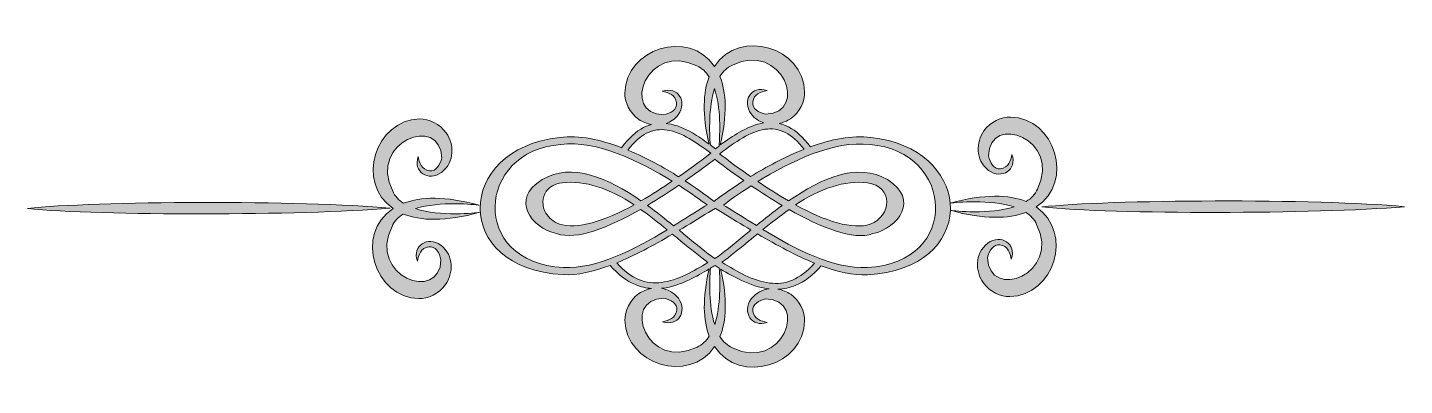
# Model space of a CAD drawing. Header units: inches. Extents: x -546 to 1141, y 201 to 640.
import ezdxf

# ---------------------------------------------------------------- set-up
doc = ezdxf.new("R2010")
doc.units = ezdxf.units.IN
doc.header["$MEASUREMENT"] = 0
doc.layers.add('图层 1', color=7, linetype='Continuous')

# ---------------------------------------------------------------- blocks, each defined once
blk = doc.blocks.new('block 2')
at = {"layer": '图层 1', "true_color": 0xffffff}
h = blk.add_hatch(color=7, dxfattribs=at)
h.dxf.hatch_style = 2
edge = h.paths.add_edge_path()
edge.add_spline(control_points=[(689.8, 419.9), (737.4, 451), (712.6, 529.3), (658.3, 530.2), (647.3, 530.4), (633.5, 524.6), (625.6, 513.1), (616.2, 499.2), (614.7, 478), (631.4, 464.8), (647.7, 453.3), (666.7, 465.2), (660.1, 484.3), (658.6, 476.7), (656.1, 468), (646, 466.8), (638.1, 465.8), (633, 474), (631.2, 482.5), (632.4, 536.4), (721.7, 502.6), (691.2, 441.9), (688.6, 435.4), (683.6, 430.4), (677.4, 426.6), (656.6, 434.9), (626.2, 436.2), (584.4, 424.7), (581, 462), (548, 498.4), (487.2, 505.1), (464.2, 508.2), (438.3, 502.7), (413.1, 493.5), (404.3, 505.4), (395.4, 513.5), (386.3, 518.1), (382.5, 520.1), (378.6, 521.3), (374.7, 522.2), (379.8, 523.3), (384.6, 525.3), (388.8, 528.1), (400.3, 536), (406.2, 549.7), (406, 560.8), (405, 615.1), (326.8, 639.9), (295.6, 592.3), (264, 638.7), (186.8, 613.8), (185.8, 559.9), (185.6, 548.8), (191.5, 535.1), (203, 527.2), (207.5, 524.1), (213, 522), (218.6, 520.9), (215.3, 520.1), (212, 518.9), (208.7, 517.3), (199.6, 512.6), (190.7, 504.6), (181.9, 492.6), (156.3, 502.4), (129.7, 508.3), (106.1, 505.2), (-22.8, 491.1), (-26.5, 343.5), (110.2, 337), (127.9, 336.1), (147.3, 340.5), (167.9, 348.3), (178, 336.7), (188.2, 329), (198.7, 324.7), (205.3, 321.9), (211.9, 320.5), (218.6, 320), (213, 319), (207.7, 316.9), (203.1, 313.8), (191.6, 305.9), (185.8, 292.2), (186, 281.1), (186.9, 227.2), (264.2, 202.3), (295.8, 248.7), (326.9, 201.1), (405.2, 225.9), (406.1, 280.2), (406.3, 291.3), (400.5, 305), (389, 312.9), (384.4, 316), (378.9, 318.1), (373.3, 319.2), (380.6, 319.5), (387.9, 320.8), (395.2, 323.9), (405.7, 328.3), (416.1, 336.1), (426.3, 347.9), (446.5, 340.3), (465.6, 336.1), (483.1, 336.9), (550, 340.1), (583.2, 377.2), (584.6, 415.8), (626, 404.3), (656.2, 405.3), (677.1, 413.3), (683, 409.5), (687.8, 404.7), (690.3, 398.4), (720.8, 337.8), (631.5, 303.9), (630.2, 357.8), (632.1, 366.3), (637.2, 374.5), (645.1, 373.5), (655.2, 372.3), (657.6, 363.6), (659.2, 356), (665.8, 375.1), (646.8, 387.1), (630.4, 375.6), (613.8, 362.3), (615.2, 341.1), (624.8, 327.2), (632.6, 315.7), (646.3, 309.9), (657.4, 310.1), (711.3, 311), (736.2, 388.3), (689.8, 419.9)], knot_values=[0, 0, 0, 0, 1, 1, 1, 2, 2, 2, 3, 3, 3, 4, 4, 4, 5, 5, 5, 6, 6, 6, 7, 7, 7, 8, 8, 8, 9, 9, 9, 10, 10, 10, 11, 11, 11, 12, 12, 12, 13, 13, 13, 14, 14, 14, 15, 15, 15, 16, 16, 16, 17, 17, 17, 18, 18, 18, 19, 19, 19, 20, 20, 20, 21, 21, 21, 22, 22, 22, 23, 23, 23, 24, 24, 24, 25, 25, 25, 26, 26, 26, 27, 27, 27, 28, 28, 28, 29, 29, 29, 30, 30, 30, 31, 31, 31, 32, 32, 32, 33, 33, 33, 34, 34, 34, 35, 35, 35, 36, 36, 36, 37, 37, 37, 38, 38, 38, 39, 39, 39, 40, 40, 40, 41, 41, 41, 42, 42, 42, 43, 43, 43, 44, 44, 44, 45, 45, 45, 45], degree=3, periodic=1)
edge = h.paths.add_edge_path()
edge.add_spline(control_points=[(382.7, 511.1), (390.2, 507.2), (397.8, 500.5), (405.4, 490.6), (381.5, 481.1), (358.7, 468.7), (339.9, 457.3), (322.9, 469), (309.3, 479.3), (301.8, 485.1), (301.9, 485.1), (302, 485.1), (302.1, 485.2), (311.6, 492.4), (321, 499.3), (330.3, 504.6), (339.4, 509.9), (348.4, 513.7), (357.2, 515.1), (365.8, 516.4), (374.3, 515.4), (382.7, 511.1)], knot_values=[0, 0, 0, 0, 1, 1, 1, 2, 2, 2, 3, 3, 3, 4, 4, 4, 5, 5, 5, 6, 6, 6, 7, 7, 7, 7], degree=3, periodic=1)
edge = h.paths.add_edge_path()
edge.add_spline(control_points=[(259.7, 451.9), (275.9, 463.2), (288.9, 472.9), (296, 478.4), (303, 473), (315.8, 463.4), (331.8, 452.2), (312.7, 440.1), (299.1, 429.9), (295.1, 426.8), (290.8, 430.2), (277.9, 440.1), (259.7, 451.9)], knot_values=[0, 0, 0, 0, 1, 1, 1, 2, 2, 2, 3, 3, 3, 4, 4, 4, 4], degree=3, periodic=1)
edge = h.paths.add_edge_path()
edge.add_spline(control_points=[(286.5, 422.4), (286.5, 422.4), (283.8, 420.8), (283.8, 420.8), (272.3, 413.7), (259.4, 405.4), (245.6, 396.8), (235.3, 405.2), (224.6, 413.8), (213.5, 421.9), (227, 429.9), (240.1, 438.4), (252, 446.5), (267.7, 436.4), (280.1, 427.3), (286.5, 422.4)], knot_values=[0, 0, 0, 0, 1, 1, 1, 2, 2, 2, 3, 3, 3, 4, 4, 4, 5, 5, 5, 5], degree=3, periodic=1)
edge = h.paths.add_edge_path()
edge.add_spline(control_points=[(340.7, 446), (352.4, 438.1), (365.3, 429.7), (378.6, 421.8), (367.6, 413.8), (357.2, 405.4), (347, 397.2), (333.5, 405.5), (320.8, 413.8), (309.4, 420.7), (309.4, 420.7), (306.8, 422.3), (306.8, 422.3), (313.1, 427.2), (325.3, 436.1), (340.7, 446)], knot_values=[0, 0, 0, 0, 1, 1, 1, 2, 2, 2, 3, 3, 3, 4, 4, 4, 5, 5, 5, 5], degree=3, periodic=1)
edge = h.paths.add_edge_path()
edge.add_spline(control_points=[(317.6, 593.7), (378.3, 624.2), (412.1, 534.9), (358.3, 533.7), (349.7, 535.5), (341.5, 540.6), (342.5, 548.5), (343.7, 558.6), (352.4, 561), (360, 562.6), (340.9, 569.2), (329, 550.2), (340.5, 533.9), (345, 528.2), (350.4, 524.8), (356.2, 522.9), (356.1, 522.9), (356.1, 522.9), (356, 522.9), (346.1, 521.3), (336.2, 517.2), (326.3, 511.5), (318.8, 507.2), (310.3, 501.9), (302.7, 495.9), (311.6, 533.1), (310, 560.6), (302.3, 579.9), (306.2, 586.1), (311.1, 591.1), (317.6, 593.7)], knot_values=[0, 0, 0, 0, 1, 1, 1, 2, 2, 2, 3, 3, 3, 4, 4, 4, 5, 5, 5, 6, 6, 6, 7, 7, 7, 8, 8, 8, 9, 9, 9, 10, 10, 10, 10], degree=3, periodic=1)
edge = h.paths.add_edge_path()
edge.add_spline(control_points=[(295.7, 565.1), (303.5, 541.4), (302.5, 510), (301.2, 494.6), (299.8, 493.5), (298.4, 492.4), (297, 491.2), (294.9, 492.8), (292.7, 494.4), (290.6, 496), (289.3, 511.2), (288.3, 541.7), (295.7, 565.1)], knot_values=[0, 0, 0, 0, 1, 1, 1, 2, 2, 2, 3, 3, 3, 4, 4, 4, 4], degree=3, periodic=1)
edge = h.paths.add_edge_path()
edge.add_spline(control_points=[(274.2, 592.8), (280.4, 590.2), (285.2, 585.5), (289.1, 579.5), (281.7, 560.4), (280.4, 533.4), (289, 497.1), (282.2, 502), (275.5, 506.7), (268.7, 510.6), (258.8, 516.3), (248.9, 520.5), (239, 522), (238.1, 522.2), (237.2, 522.2), (236.3, 522.3), (241.8, 524.2), (247, 527.5), (251.3, 532.9), (262.8, 549.3), (250.8, 568.3), (231.7, 561.7), (239.4, 560.1), (248, 557.7), (249.2, 547.6), (250.2, 539.7), (242, 534.6), (233.5, 532.7), (179.7, 534), (213.5, 623.3), (274.2, 592.8)], knot_values=[0, 0, 0, 0, 1, 1, 1, 2, 2, 2, 3, 3, 3, 4, 4, 4, 5, 5, 5, 6, 6, 6, 7, 7, 7, 8, 8, 8, 9, 9, 9, 10, 10, 10, 10], degree=3, periodic=1)
edge = h.paths.add_edge_path()
edge.add_spline(control_points=[(212.3, 510.2), (220.8, 514.5), (229.2, 515.5), (237.8, 514.2), (246.6, 512.9), (255.6, 509), (264.7, 503.8), (273.4, 498.8), (282.2, 492.4), (291.1, 485.7), (283.7, 480), (269.4, 469.3), (251.7, 457), (233.9, 468.2), (212.2, 480.2), (189.5, 489.6), (197.1, 499.5), (204.7, 506.3), (212.3, 510.2)], knot_values=[0, 0, 0, 0, 1, 1, 1, 2, 2, 2, 3, 3, 3, 4, 4, 4, 5, 5, 5, 6, 6, 6, 6], degree=3, periodic=1)
edge = h.paths.add_edge_path()
edge.add_spline(control_points=[(110.6, 345.8), (-5.2, 351.3), (4, 489.2), (107.3, 496.5), (150.8, 502.3), (205.4, 475.4), (243.8, 451.6), (232, 443.6), (219, 435.2), (205.6, 427.4), (165.1, 455.5), (121.2, 475), (84.4, 453.5), (45.3, 429.6), (70.7, 394), (102.3, 387.3), (126.6, 378.6), (166.9, 395.2), (205.1, 417), (216.4, 409), (227.2, 400.4), (237.6, 392), (197.7, 367.7), (151.5, 343.8), (110.6, 345.8)], knot_values=[0, 0, 0, 0, 1, 1, 1, 2, 2, 2, 3, 3, 3, 4, 4, 4, 5, 5, 5, 6, 6, 6, 7, 7, 7, 8, 8, 8, 8], degree=3, periodic=1)
edge = h.paths.add_edge_path()
edge.add_spline(control_points=[(197.1, 422.6), (162, 402.8), (126.2, 391.6), (105.6, 399), (98.1, 401.7), (92.6, 406.6), (89.2, 412.3), (84.2, 420.9), (84, 431.4), (89.6, 439.1), (93.4, 444.4), (99.8, 448.4), (109.1, 449.6), (136.2, 453), (168.1, 442.2), (197.1, 422.6)], knot_values=[0, 0, 0, 0, 1, 1, 1, 2, 2, 2, 3, 3, 3, 4, 4, 4, 5, 5, 5, 5], degree=3, periodic=1)
edge = h.paths.add_edge_path()
edge.add_spline(control_points=[(202.7, 331.1), (193.8, 334.8), (184.9, 341.4), (175.9, 351.4), (197.6, 360.4), (220.6, 372.7), (244.2, 386.6), (247.7, 383.8), (251.3, 380.9), (254.6, 378.1), (266.7, 368.1), (277.8, 359), (287.6, 351.9), (278.5, 346.4), (269.5, 341.1), (260.6, 336.9), (250.5, 332.1), (240.6, 328.6), (230.9, 327.4), (221.4, 326.2), (212, 327.1), (202.7, 331.1)], knot_values=[0, 0, 0, 0, 1, 1, 1, 2, 2, 2, 3, 3, 3, 4, 4, 4, 5, 5, 5, 6, 6, 6, 7, 7, 7, 7], degree=3, periodic=1)
edge = h.paths.add_edge_path()
edge.add_spline(control_points=[(274.3, 248.2), (213.6, 217.7), (179.8, 307), (233.7, 308.3), (242.2, 306.4), (250.4, 301.3), (249.4, 293.4), (248.2, 283.3), (239.5, 280.9), (231.9, 279.3), (251, 272.7), (262.9, 291.7), (251.4, 308.1), (245.6, 315.4), (238.2, 319.1), (230.6, 320.2), (231.1, 320.3), (231.7, 320.3), (232.2, 320.3), (243.2, 321.7), (254.1, 325.5), (265, 330.7), (273.1, 334.5), (281.1, 339.1), (289.2, 344), (280.5, 307.7), (281.9, 280.6), (289.2, 261.5), (285.4, 255.5), (280.6, 250.8), (274.3, 248.2)], knot_values=[0, 0, 0, 0, 1, 1, 1, 2, 2, 2, 3, 3, 3, 4, 4, 4, 5, 5, 5, 6, 6, 6, 7, 7, 7, 8, 8, 8, 9, 9, 9, 10, 10, 10, 10], degree=3, periodic=1)
edge = h.paths.add_edge_path()
edge.add_spline(control_points=[(260.2, 384.9), (257.7, 387), (254.9, 389.2), (252.3, 391.4), (264.2, 398.4), (276.3, 405.8), (288.4, 413.3), (291.1, 414.9), (293.8, 416.6), (296.5, 418.2), (296.5, 418.2), (296.6, 418.3), (296.6, 418.3), (296.6, 418.2), (296.7, 418.2), (296.8, 418.1), (299.5, 416.5), (302.2, 414.8), (304.9, 413.2), (316.8, 405.9), (328.6, 398.6), (340.3, 391.7), (337.5, 389.4), (334.6, 387), (331.9, 384.8), (318.5, 373.7), (306.2, 363.6), (296.1, 356.6), (296.1, 356.6), (296.1, 356.6), (296.1, 356.6), (296.1, 356.6), (296, 356.6), (296, 356.6), (296, 356.7), (296, 356.7), (296, 356.7), (285.8, 363.7), (273.6, 373.8), (260.2, 384.9)], knot_values=[0, 0, 0, 0, 1, 1, 1, 2, 2, 2, 3, 3, 3, 4, 4, 4, 5, 5, 5, 6, 6, 6, 7, 7, 7, 8, 8, 8, 9, 9, 9, 10, 10, 10, 11, 11, 11, 12, 12, 12, 13, 13, 13, 13], degree=3, periodic=1)
edge = h.paths.add_edge_path()
edge.add_spline(control_points=[(295.9, 275.9), (288.5, 299.2), (289.4, 329.6), (290.7, 344.9), (292.6, 346.1), (294.5, 347.1), (296.4, 348.3), (298, 347.1), (299.7, 346), (301.5, 344.9), (302.7, 329), (303.4, 298.8), (295.9, 275.9)], knot_values=[0, 0, 0, 0, 1, 1, 1, 2, 2, 2, 3, 3, 3, 4, 4, 4, 4], degree=3, periodic=1)
edge = h.paths.add_edge_path()
edge.add_spline(control_points=[(317.8, 247.3), (311.3, 249.9), (306.3, 254.9), (302.4, 261.1), (310.1, 280.1), (311.7, 307.2), (303.2, 343.7), (311.5, 338.4), (320.6, 333.8), (328.8, 329.9), (339.7, 324.8), (350.6, 321), (361.6, 319.6), (361.9, 319.5), (362.3, 319.5), (362.6, 319.5), (354.6, 318.5), (346.8, 314.8), (340.6, 307.2), (329.1, 290.8), (341.1, 271.8), (360.2, 278.4), (352.6, 280), (343.9, 282.4), (342.7, 292.5), (341.7, 300.4), (349.9, 305.5), (358.4, 307.3), (412.3, 306.1), (378.4, 216.8), (317.8, 247.3)], knot_values=[0, 0, 0, 0, 1, 1, 1, 2, 2, 2, 3, 3, 3, 4, 4, 4, 5, 5, 5, 6, 6, 6, 7, 7, 7, 8, 8, 8, 9, 9, 9, 10, 10, 10, 10], degree=3, periodic=1)
edge = h.paths.add_edge_path()
edge.add_spline(control_points=[(391.1, 330.3), (381.8, 326.4), (372.4, 325.4), (363, 326.7), (353.2, 327.9), (343.3, 331.4), (333.2, 336.1), (323.8, 340.5), (314.4, 346.1), (304.8, 352.1), (314.5, 359.1), (325.5, 368.1), (337.5, 378), (341, 380.9), (344.8, 384), (348.4, 386.9), (372.6, 372.7), (396, 360.1), (418.2, 351), (409.2, 340.8), (400.2, 334.1), (391.1, 330.3)], knot_values=[0, 0, 0, 0, 1, 1, 1, 2, 2, 2, 3, 3, 3, 4, 4, 4, 5, 5, 5, 6, 6, 6, 7, 7, 7, 7], degree=3, periodic=1)
edge = h.paths.add_edge_path()
edge.add_spline(control_points=[(482.7, 345.7), (441.6, 343.7), (395.1, 367.9), (355, 392.3), (365.3, 400.6), (375.9, 409), (387, 416.9), (425.2, 395.1), (465.5, 378.5), (489.8, 387.2), (521.4, 393.9), (546.8, 429.5), (507.7, 453.4), (470.9, 474.9), (427, 455.4), (386.5, 427.3), (373.3, 435), (360.5, 443.3), (348.8, 451.2), (387.3, 475), (442.3, 502.2), (486, 496.4), (589.3, 489.1), (598.5, 351.3), (482.7, 345.7)], knot_values=[0, 0, 0, 0, 1, 1, 1, 2, 2, 2, 3, 3, 3, 4, 4, 4, 5, 5, 5, 6, 6, 6, 7, 7, 7, 8, 8, 8, 8], degree=3, periodic=1)
edge = h.paths.add_edge_path()
edge.add_spline(control_points=[(395, 422.5), (424, 442.2), (455.9, 453), (483, 449.5), (514.8, 445.4), (513.1, 408.7), (486.5, 398.9), (465.9, 391.5), (430.1, 402.7), (395, 422.5)], knot_values=[0, 0, 0, 0, 1, 1, 1, 2, 2, 2, 3, 3, 3, 3], degree=3, periodic=1)
edge = h.paths.add_edge_path()
edge.add_spline(control_points=[(584.6, 415.8), (584.7, 418.7), (584.6, 421.7), (584.4, 424.6), (592, 425.7), (633.3, 429.7), (662.7, 420), (632.5, 410.5), (590.4, 414.8), (584.6, 415.8)], knot_values=[0, 0, 0, 0, 1, 1, 1, 2, 2, 2, 3, 3, 3, 3], degree=3, periodic=1)
h = blk.add_hatch(color=7, dxfattribs=at)
h.dxf.hatch_style = 2
edge = h.paths.add_edge_path()
edge.add_spline(control_points=[(-85.6, 411.3), (-64.6, 402.9), (-34, 401.6), (8.3, 413.4), (3, 412.4), (-40.4, 407.9), (-70.8, 417.9), (-40.5, 427.5), (2.1, 422.9), (7.4, 422), (-34.1, 433.5), (-64.3, 432.5), (-85.2, 424.5), (-91.2, 428.3), (-95.9, 433.2), (-98.5, 439.4), (-129, 500.1), (-39.7, 533.9), (-38.5, 480.1), (-40.3, 471.5), (-45.4, 463.3), (-53.3, 464.3), (-63.4, 465.6), (-65.8, 474.2), (-67.4, 481.8), (-74, 462.7), (-55, 450.8), (-38.7, 462.3), (-22, 475.5), (-23.4, 496.7), (-32.9, 510.6), (-40.8, 522.1), (-54.5, 528), (-65.6, 527.8), (-119.6, 526.8), (-144.4, 449.5), (-98, 418), (-145.6, 386.8), (-120.8, 308.6), (-66.5, 307.6), (-55.5, 307.4), (-41.7, 313.3), (-33.9, 324.8), (-24.4, 338.7), (-22.9, 359.9), (-39.6, 373.1), (-55.9, 384.6), (-74.9, 372.7), (-68.3, 353.6), (-66.8, 361.2), (-64.3, 369.8), (-54.2, 371.1), (-46.3, 372.1), (-41.2, 363.9), (-39.4, 355.3), (-40.6, 301.5), (-129.9, 335.3), (-99.4, 396), (-96.8, 402.4), (-91.8, 407.4), (-85.6, 411.3)], knot_values=[0, 0, 0, 0, 1, 1, 1, 2, 2, 2, 3, 3, 3, 4, 4, 4, 5, 5, 5, 6, 6, 6, 7, 7, 7, 8, 8, 8, 9, 9, 9, 10, 10, 10, 11, 11, 11, 12, 12, 12, 13, 13, 13, 14, 14, 14, 15, 15, 15, 16, 16, 16, 17, 17, 17, 18, 18, 18, 19, 19, 19, 20, 20, 20, 20], degree=3, periodic=1)
h = blk.add_hatch(color=7, dxfattribs=at)
h.dxf.hatch_style = 2
edge = h.paths.add_edge_path()
edge.add_spline(control_points=[(-545.9, 418.1), (-457.8, 409), (-210, 409.4), (-101.6, 418.4), (-206.6, 428.5), (-466.8, 427.1), (-545.9, 418.1)], knot_values=[0, 0, 0, 0, 1, 1, 1, 2, 2, 2, 2], degree=3, periodic=1)
h = blk.add_hatch(color=7, dxfattribs=at)
h.dxf.hatch_style = 2
edge = h.paths.add_edge_path()
edge.add_spline(control_points=[(696.6, 419.9), (784.7, 410.8), (1032.5, 411.2), (1140.9, 420.2), (1035.8, 430.4), (775.7, 429), (696.6, 419.9)], knot_values=[0, 0, 0, 0, 1, 1, 1, 2, 2, 2, 2], degree=3, periodic=1)
at = {"layer": '图层 1', "lineweight": 0}
for points, knots in [([(689.8, 419.9), (737.4, 451), (712.6, 529.3), (658.3, 530.2), (647.3, 530.4), (633.5, 524.6), (625.6, 513.1), (616.2, 499.2), (614.7, 478), (631.4, 464.8), (647.7, 453.3), (666.7, 465.2), (660.1, 484.3), (658.6, 476.7), (656.1, 468), (646, 466.8), (638.1, 465.8), (633, 474), (631.2, 482.5), (632.4, 536.4), (721.7, 502.6), (691.2, 441.9), (688.6, 435.4), (683.6, 430.4), (677.4, 426.6), (656.6, 434.9), (626.2, 436.2), (584.4, 424.7), (581, 462), (548, 498.4), (487.2, 505.1), (464.2, 508.2), (438.3, 502.7), (413.1, 493.5), (404.3, 505.4), (395.4, 513.5), (386.3, 518.1), (382.5, 520.1), (378.6, 521.3), (374.7, 522.2), (379.8, 523.3), (384.6, 525.3), (388.8, 528.1), (400.3, 536), (406.2, 549.7), (406, 560.8), (405, 615.1), (326.8, 639.9), (295.6, 592.3), (264, 638.7), (186.8, 613.8), (185.8, 559.9), (185.6, 548.8), (191.5, 535.1), (203, 527.2), (207.5, 524.1), (213, 522), (218.6, 520.9), (215.3, 520.1), (212, 518.9), (208.7, 517.3), (199.6, 512.6), (190.7, 504.6), (181.9, 492.6), (156.3, 502.4), (129.7, 508.3), (106.1, 505.2), (-22.8, 491.1), (-26.5, 343.5), (110.2, 337), (127.9, 336.1), (147.3, 340.5), (167.9, 348.3), (178, 336.7), (188.2, 329), (198.7, 324.7), (205.3, 321.9), (211.9, 320.5), (218.6, 320), (213, 319), (207.7, 316.9), (203.1, 313.8), (191.6, 305.9), (185.8, 292.2), (186, 281.1), (186.9, 227.2), (264.2, 202.3), (295.8, 248.7), (326.9, 201.1), (405.2, 225.9), (406.1, 280.2), (406.3, 291.3), (400.5, 305), (389, 312.9), (384.4, 316), (378.9, 318.1), (373.3, 319.2), (380.6, 319.5), (387.9, 320.8), (395.2, 323.9), (405.7, 328.3), (416.1, 336.1), (426.3, 347.9), (446.5, 340.3), (465.6, 336.1), (483.1, 336.9), (550, 340.1), (583.2, 377.2), (584.6, 415.8), (626, 404.3), (656.2, 405.3), (677.1, 413.3), (683, 409.5), (687.8, 404.7), (690.3, 398.4), (720.8, 337.8), (631.5, 303.9), (630.2, 357.8), (632.1, 366.3), (637.2, 374.5), (645.1, 373.5), (655.2, 372.3), (657.6, 363.6), (659.2, 356), (665.8, 375.1), (646.8, 387.1), (630.4, 375.6), (613.8, 362.3), (615.2, 341.1), (624.8, 327.2), (632.6, 315.7), (646.3, 309.9), (657.4, 310.1), (711.3, 311), (736.2, 388.3), (689.8, 419.9)], [0, 0, 0, 0, 1, 1, 1, 2, 2, 2, 3, 3, 3, 4, 4, 4, 5, 5, 5, 6, 6, 6, 7, 7, 7, 8, 8, 8, 9, 9, 9, 10, 10, 10, 11, 11, 11, 12, 12, 12, 13, 13, 13, 14, 14, 14, 15, 15, 15, 16, 16, 16, 17, 17, 17, 18, 18, 18, 19, 19, 19, 20, 20, 20, 21, 21, 21, 22, 22, 22, 23, 23, 23, 24, 24, 24, 25, 25, 25, 26, 26, 26, 27, 27, 27, 28, 28, 28, 29, 29, 29, 30, 30, 30, 31, 31, 31, 32, 32, 32, 33, 33, 33, 34, 34, 34, 35, 35, 35, 36, 36, 36, 37, 37, 37, 38, 38, 38, 39, 39, 39, 40, 40, 40, 41, 41, 41, 42, 42, 42, 43, 43, 43, 44, 44, 44, 45, 45, 45, 45]), ([(317.6, 593.7), (378.3, 624.2), (412.1, 534.9), (358.3, 533.7), (349.7, 535.5), (341.5, 540.6), (342.5, 548.5), (343.7, 558.6), (352.4, 561), (360, 562.6), (340.9, 569.2), (329, 550.2), (340.5, 533.9), (345, 528.2), (350.4, 524.8), (356.2, 522.9), (356.1, 522.9), (356.1, 522.9), (356, 522.9), (346.1, 521.3), (336.2, 517.2), (326.3, 511.5), (318.8, 507.2), (310.3, 501.9), (302.7, 495.9), (311.6, 533.1), (310, 560.6), (302.3, 579.9), (306.2, 586.1), (311.1, 591.1), (317.6, 593.7)], [0, 0, 0, 0, 1, 1, 1, 2, 2, 2, 3, 3, 3, 4, 4, 4, 5, 5, 5, 6, 6, 6, 7, 7, 7, 8, 8, 8, 9, 9, 9, 10, 10, 10, 10]), ([(274.2, 592.8), (280.4, 590.2), (285.2, 585.5), (289.1, 579.5), (281.7, 560.4), (280.4, 533.4), (289, 497.1), (282.2, 502), (275.5, 506.7), (268.7, 510.6), (258.8, 516.3), (248.9, 520.5), (239, 522), (238.1, 522.2), (237.2, 522.2), (236.3, 522.3), (241.8, 524.2), (247, 527.5), (251.3, 532.9), (262.8, 549.3), (250.8, 568.3), (231.7, 561.7), (239.4, 560.1), (248, 557.7), (249.2, 547.6), (250.2, 539.7), (242, 534.6), (233.5, 532.7), (179.7, 534), (213.5, 623.3), (274.2, 592.8)], [0, 0, 0, 0, 1, 1, 1, 2, 2, 2, 3, 3, 3, 4, 4, 4, 5, 5, 5, 6, 6, 6, 7, 7, 7, 8, 8, 8, 9, 9, 9, 10, 10, 10, 10]), ([(295.7, 565.1), (303.5, 541.4), (302.5, 510), (301.2, 494.6), (299.8, 493.5), (298.4, 492.4), (297, 491.2), (294.9, 492.8), (292.7, 494.4), (290.6, 496), (289.3, 511.2), (288.3, 541.7), (295.7, 565.1)], [0, 0, 0, 0, 1, 1, 1, 2, 2, 2, 3, 3, 3, 4, 4, 4, 4]), ([(-85.6, 411.3), (-64.6, 402.9), (-34, 401.6), (8.3, 413.4), (3, 412.4), (-40.4, 407.9), (-70.8, 417.9), (-40.5, 427.5), (2.1, 422.9), (7.4, 422), (-34.1, 433.5), (-64.3, 432.5), (-85.2, 424.5), (-91.2, 428.3), (-95.9, 433.2), (-98.5, 439.4), (-129, 500.1), (-39.7, 533.9), (-38.5, 480.1), (-40.3, 471.5), (-45.4, 463.3), (-53.3, 464.3), (-63.4, 465.6), (-65.8, 474.2), (-67.4, 481.8), (-74, 462.7), (-55, 450.8), (-38.7, 462.3), (-22, 475.5), (-23.4, 496.7), (-32.9, 510.6), (-40.8, 522.1), (-54.5, 528), (-65.6, 527.8), (-119.6, 526.8), (-144.4, 449.5), (-98, 418), (-145.6, 386.8), (-120.8, 308.6), (-66.5, 307.6), (-55.5, 307.4), (-41.7, 313.3), (-33.9, 324.8), (-24.4, 338.7), (-22.9, 359.9), (-39.6, 373.1), (-55.9, 384.6), (-74.9, 372.7), (-68.3, 353.6), (-66.8, 361.2), (-64.3, 369.8), (-54.2, 371.1), (-46.3, 372.1), (-41.2, 363.9), (-39.4, 355.3), (-40.6, 301.5), (-129.9, 335.3), (-99.4, 396), (-96.8, 402.4), (-91.8, 407.4), (-85.6, 411.3)], [0, 0, 0, 0, 1, 1, 1, 2, 2, 2, 3, 3, 3, 4, 4, 4, 5, 5, 5, 6, 6, 6, 7, 7, 7, 8, 8, 8, 9, 9, 9, 10, 10, 10, 11, 11, 11, 12, 12, 12, 13, 13, 13, 14, 14, 14, 15, 15, 15, 16, 16, 16, 17, 17, 17, 18, 18, 18, 19, 19, 19, 20, 20, 20, 20]), ([(212.3, 510.2), (220.8, 514.5), (229.2, 515.5), (237.8, 514.2), (246.6, 512.9), (255.6, 509), (264.7, 503.8), (273.4, 498.8), (282.2, 492.4), (291.1, 485.7), (283.7, 480), (269.4, 469.3), (251.7, 457), (233.9, 468.2), (212.2, 480.2), (189.5, 489.6), (197.1, 499.5), (204.7, 506.3), (212.3, 510.2)], [0, 0, 0, 0, 1, 1, 1, 2, 2, 2, 3, 3, 3, 4, 4, 4, 5, 5, 5, 6, 6, 6, 6]), ([(382.7, 511.1), (390.2, 507.2), (397.8, 500.5), (405.4, 490.6), (381.5, 481.1), (358.7, 468.7), (339.9, 457.3), (322.9, 469), (309.3, 479.3), (301.8, 485.1), (301.9, 485.1), (302, 485.1), (302.1, 485.2), (311.6, 492.4), (321, 499.3), (330.3, 504.6), (339.4, 509.9), (348.4, 513.7), (357.2, 515.1), (365.8, 516.4), (374.3, 515.4), (382.7, 511.1)], [0, 0, 0, 0, 1, 1, 1, 2, 2, 2, 3, 3, 3, 4, 4, 4, 5, 5, 5, 6, 6, 6, 7, 7, 7, 7]), ([(110.6, 345.8), (-5.2, 351.3), (4, 489.2), (107.3, 496.5), (150.8, 502.3), (205.4, 475.4), (243.8, 451.6), (232, 443.6), (219, 435.2), (205.6, 427.4), (165.1, 455.5), (121.2, 475), (84.4, 453.5), (45.3, 429.6), (70.7, 394), (102.3, 387.3), (126.6, 378.6), (166.9, 395.2), (205.1, 417), (216.4, 409), (227.2, 400.4), (237.6, 392), (197.7, 367.7), (151.5, 343.8), (110.6, 345.8)], [0, 0, 0, 0, 1, 1, 1, 2, 2, 2, 3, 3, 3, 4, 4, 4, 5, 5, 5, 6, 6, 6, 7, 7, 7, 8, 8, 8, 8]), ([(482.7, 345.7), (441.6, 343.7), (395.1, 367.9), (355, 392.3), (365.3, 400.6), (375.9, 409), (387, 416.9), (425.2, 395.1), (465.5, 378.5), (489.8, 387.2), (521.4, 393.9), (546.8, 429.5), (507.7, 453.4), (470.9, 474.9), (427, 455.4), (386.5, 427.3), (373.3, 435), (360.5, 443.3), (348.8, 451.2), (387.3, 475), (442.3, 502.2), (486, 496.4), (589.3, 489.1), (598.5, 351.3), (482.7, 345.7)], [0, 0, 0, 0, 1, 1, 1, 2, 2, 2, 3, 3, 3, 4, 4, 4, 5, 5, 5, 6, 6, 6, 7, 7, 7, 8, 8, 8, 8]), ([(259.7, 451.9), (275.9, 463.2), (288.9, 472.9), (296, 478.4), (303, 473), (315.8, 463.4), (331.8, 452.2), (312.7, 440.1), (299.1, 429.9), (295.1, 426.8), (290.8, 430.2), (277.9, 440.1), (259.7, 451.9)], [0, 0, 0, 0, 1, 1, 1, 2, 2, 2, 3, 3, 3, 4, 4, 4, 4]), ([(197.1, 422.6), (162, 402.8), (126.2, 391.6), (105.6, 399), (98.1, 401.7), (92.6, 406.6), (89.2, 412.3), (84.2, 420.9), (84, 431.4), (89.6, 439.1), (93.4, 444.4), (99.8, 448.4), (109.1, 449.6), (136.2, 453), (168.1, 442.2), (197.1, 422.6)], [0, 0, 0, 0, 1, 1, 1, 2, 2, 2, 3, 3, 3, 4, 4, 4, 5, 5, 5, 5]), ([(286.5, 422.4), (286.5, 422.4), (283.8, 420.8), (283.8, 420.8), (272.3, 413.7), (259.4, 405.4), (245.6, 396.8), (235.3, 405.2), (224.6, 413.8), (213.5, 421.9), (227, 429.9), (240.1, 438.4), (252, 446.5), (267.7, 436.4), (280.1, 427.3), (286.5, 422.4)], [0, 0, 0, 0, 1, 1, 1, 2, 2, 2, 3, 3, 3, 4, 4, 4, 5, 5, 5, 5]), ([(340.7, 446), (352.4, 438.1), (365.3, 429.7), (378.6, 421.8), (367.6, 413.8), (357.2, 405.4), (347, 397.2), (333.5, 405.5), (320.8, 413.8), (309.4, 420.7), (309.4, 420.7), (306.8, 422.3), (306.8, 422.3), (313.1, 427.2), (325.3, 436.1), (340.7, 446)], [0, 0, 0, 0, 1, 1, 1, 2, 2, 2, 3, 3, 3, 4, 4, 4, 5, 5, 5, 5]), ([(395, 422.5), (424, 442.2), (455.9, 453), (483, 449.5), (514.8, 445.4), (513.1, 408.7), (486.5, 398.9), (465.9, 391.5), (430.1, 402.7), (395, 422.5)], [0, 0, 0, 0, 1, 1, 1, 2, 2, 2, 3, 3, 3, 3]), ([(-545.9, 418.1), (-457.8, 409), (-210, 409.4), (-101.6, 418.4), (-206.6, 428.5), (-466.8, 427.1), (-545.9, 418.1)], [0, 0, 0, 0, 1, 1, 1, 2, 2, 2, 2]), ([(584.6, 415.8), (584.7, 418.7), (584.6, 421.7), (584.4, 424.6), (592, 425.7), (633.3, 429.7), (662.7, 420), (632.5, 410.5), (590.4, 414.8), (584.6, 415.8)], [0, 0, 0, 0, 1, 1, 1, 2, 2, 2, 3, 3, 3, 3]), ([(696.6, 419.9), (784.7, 410.8), (1032.5, 411.2), (1140.9, 420.2), (1035.8, 430.4), (775.7, 429), (696.6, 419.9)], [0, 0, 0, 0, 1, 1, 1, 2, 2, 2, 2]), ([(260.2, 384.9), (257.7, 387), (254.9, 389.2), (252.3, 391.4), (264.2, 398.4), (276.3, 405.8), (288.4, 413.3), (291.1, 414.9), (293.8, 416.6), (296.5, 418.2), (296.5, 418.2), (296.6, 418.3), (296.6, 418.3), (296.6, 418.2), (296.7, 418.2), (296.8, 418.1), (299.5, 416.5), (302.2, 414.8), (304.9, 413.2), (316.8, 405.9), (328.6, 398.6), (340.3, 391.7), (337.5, 389.4), (334.6, 387), (331.9, 384.8), (318.5, 373.7), (306.2, 363.6), (296.1, 356.6), (296.1, 356.6), (296.1, 356.6), (296.1, 356.6), (296.1, 356.6), (296, 356.6), (296, 356.6), (296, 356.7), (296, 356.7), (296, 356.7), (285.8, 363.7), (273.6, 373.8), (260.2, 384.9)], [0, 0, 0, 0, 1, 1, 1, 2, 2, 2, 3, 3, 3, 4, 4, 4, 5, 5, 5, 6, 6, 6, 7, 7, 7, 8, 8, 8, 9, 9, 9, 10, 10, 10, 11, 11, 11, 12, 12, 12, 13, 13, 13, 13]), ([(202.7, 331.1), (193.8, 334.8), (184.9, 341.4), (175.9, 351.4), (197.6, 360.4), (220.6, 372.7), (244.2, 386.6), (247.7, 383.8), (251.3, 380.9), (254.6, 378.1), (266.7, 368.1), (277.8, 359), (287.6, 351.9), (278.5, 346.4), (269.5, 341.1), (260.6, 336.9), (250.5, 332.1), (240.6, 328.6), (230.9, 327.4), (221.4, 326.2), (212, 327.1), (202.7, 331.1)], [0, 0, 0, 0, 1, 1, 1, 2, 2, 2, 3, 3, 3, 4, 4, 4, 5, 5, 5, 6, 6, 6, 7, 7, 7, 7]), ([(391.1, 330.3), (381.8, 326.4), (372.4, 325.4), (363, 326.7), (353.2, 327.9), (343.3, 331.4), (333.2, 336.1), (323.8, 340.5), (314.4, 346.1), (304.8, 352.1), (314.5, 359.1), (325.5, 368.1), (337.5, 378), (341, 380.9), (344.8, 384), (348.4, 386.9), (372.6, 372.7), (396, 360.1), (418.2, 351), (409.2, 340.8), (400.2, 334.1), (391.1, 330.3)], [0, 0, 0, 0, 1, 1, 1, 2, 2, 2, 3, 3, 3, 4, 4, 4, 5, 5, 5, 6, 6, 6, 7, 7, 7, 7]), ([(274.3, 248.2), (213.6, 217.7), (179.8, 307), (233.7, 308.3), (242.2, 306.4), (250.4, 301.3), (249.4, 293.4), (248.2, 283.3), (239.5, 280.9), (231.9, 279.3), (251, 272.7), (262.9, 291.7), (251.4, 308.1), (245.6, 315.4), (238.2, 319.1), (230.6, 320.2), (231.1, 320.3), (231.7, 320.3), (232.2, 320.3), (243.2, 321.7), (254.1, 325.5), (265, 330.7), (273.1, 334.5), (281.1, 339.1), (289.2, 344), (280.5, 307.7), (281.9, 280.6), (289.2, 261.5), (285.4, 255.5), (280.6, 250.8), (274.3, 248.2)], [0, 0, 0, 0, 1, 1, 1, 2, 2, 2, 3, 3, 3, 4, 4, 4, 5, 5, 5, 6, 6, 6, 7, 7, 7, 8, 8, 8, 9, 9, 9, 10, 10, 10, 10]), ([(295.9, 275.9), (288.5, 299.2), (289.4, 329.6), (290.7, 344.9), (292.6, 346.1), (294.5, 347.1), (296.4, 348.3), (298, 347.1), (299.7, 346), (301.5, 344.9), (302.7, 329), (303.4, 298.8), (295.9, 275.9)], [0, 0, 0, 0, 1, 1, 1, 2, 2, 2, 3, 3, 3, 4, 4, 4, 4]), ([(317.8, 247.3), (311.3, 249.9), (306.3, 254.9), (302.4, 261.1), (310.1, 280.1), (311.7, 307.2), (303.2, 343.7), (311.5, 338.4), (320.6, 333.8), (328.8, 329.9), (339.7, 324.8), (350.6, 321), (361.6, 319.6), (361.9, 319.5), (362.3, 319.5), (362.6, 319.5), (354.6, 318.5), (346.8, 314.8), (340.6, 307.2), (329.1, 290.8), (341.1, 271.8), (360.2, 278.4), (352.6, 280), (343.9, 282.4), (342.7, 292.5), (341.7, 300.4), (349.9, 305.5), (358.4, 307.3), (412.3, 306.1), (378.4, 216.8), (317.8, 247.3)], [0, 0, 0, 0, 1, 1, 1, 2, 2, 2, 3, 3, 3, 4, 4, 4, 5, 5, 5, 6, 6, 6, 7, 7, 7, 8, 8, 8, 9, 9, 9, 10, 10, 10, 10])]:
    blk.add_open_spline(points, degree=3, knots=knots, dxfattribs=at)

msp = doc.modelspace()

# ---------------------------------------------------------------- block references
at = {"layer": '图层 1'}
msp.add_blockref('block 2', (0, 0), dxfattribs=at)

doc.saveas('drawing.dxf')
